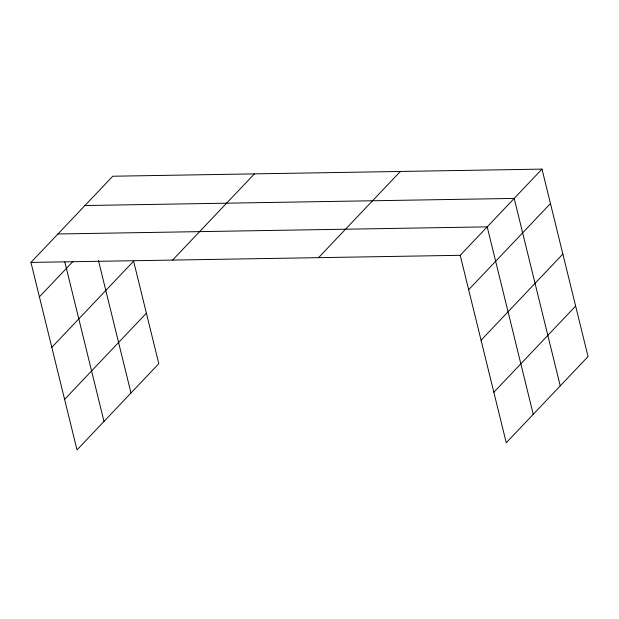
<?xml version="1.0" encoding="UTF-8"?>
<svg xmlns="http://www.w3.org/2000/svg" width="619" height="619" viewBox="0 0 619 619"><rect width="100%" height="100%" fill="white"/><g stroke="black" fill="none" stroke-linecap="round" stroke-linejoin="round"><path stroke-width="0.93" d="M51.81 347.352L133.611 261.156L158.797 363.686L76.996 449.889L30.95 262.425L112.751 176.229L542.004 169.111L588.05 356.575L506.249 442.771L460.203 255.314L542.004 169.111M39.407 296.849L72.988 261.466M172.6 260.081L254.409 173.877M64.593 399.387L146.393 313.183M318.545 257.659L400.354 171.463M468.66 289.738L550.461 203.535M481.064 340.241L562.864 254.038M493.838 392.268L575.647 306.072M84.942 205.531L514.196 198.42L560.234 385.885M57.946 233.982L487.199 226.864L533.245 414.328M30.95 262.425L460.203 255.314M98.452 260.537L130.988 392.995M64.802 261.891L103.992 421.438"/></g></svg>
